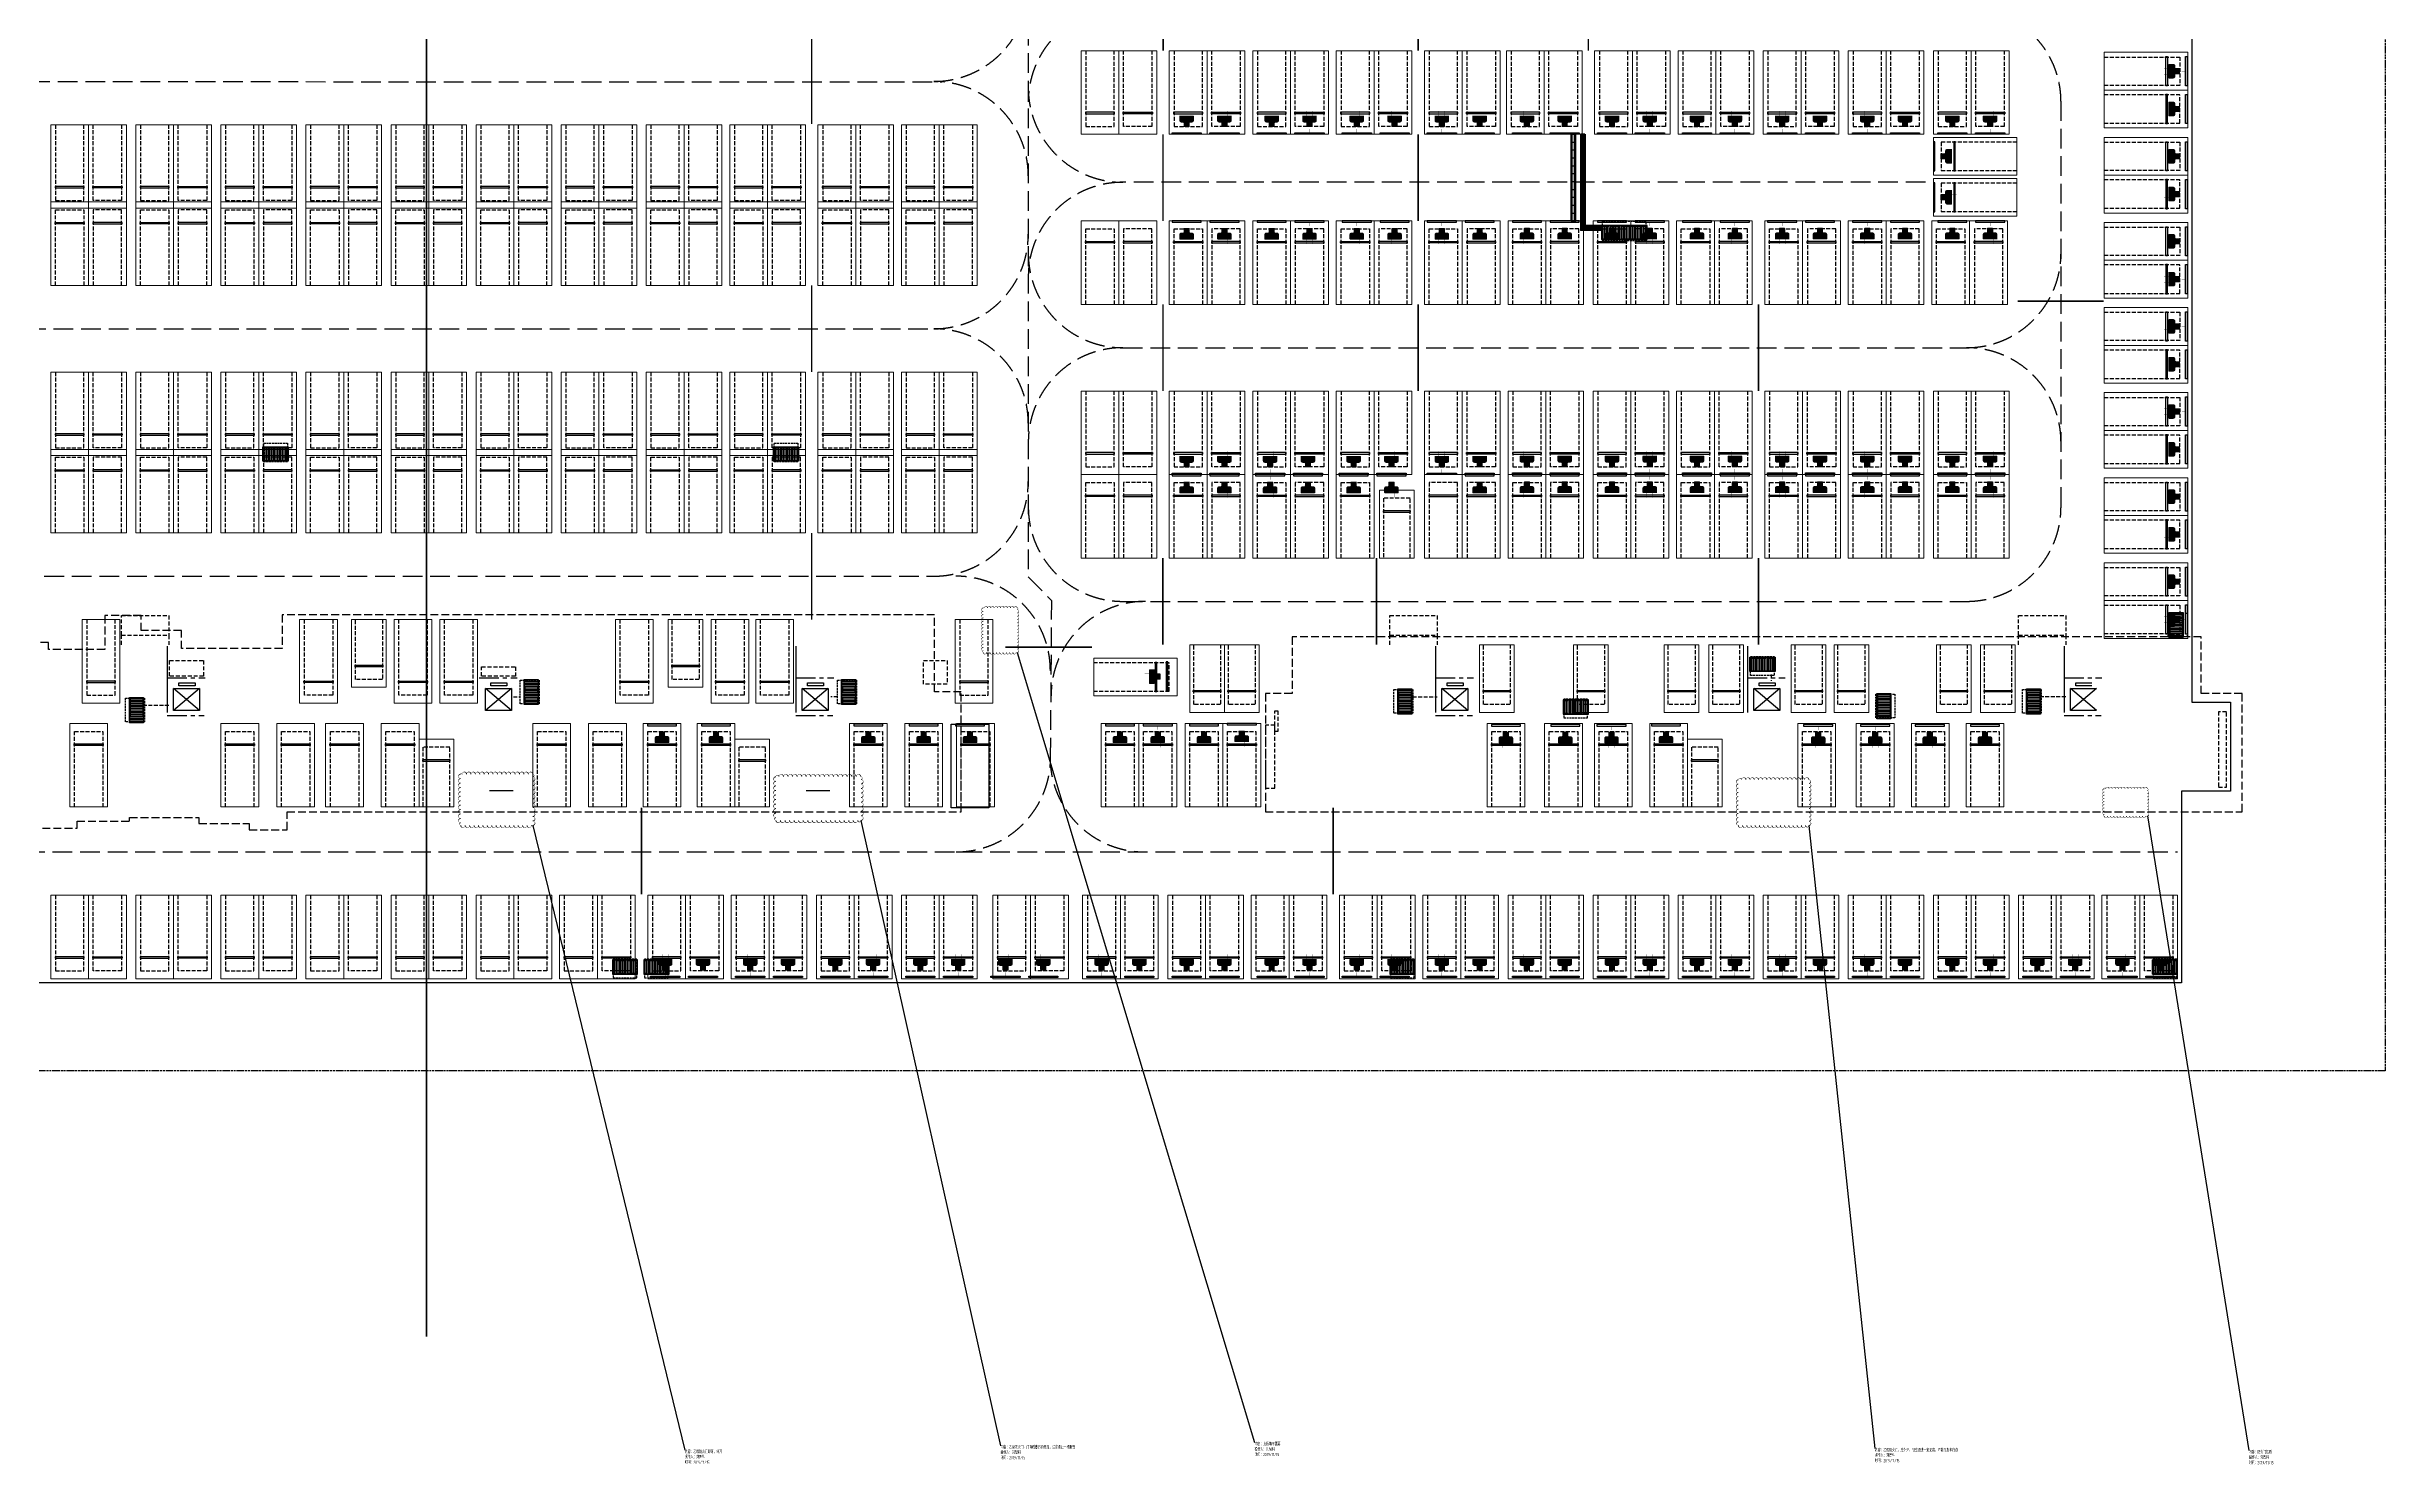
# Model space of a CAD drawing. Extents: x -675211 to 2300048, y 84675 to 2241458.
# Drawn here: x 1065574 to 1214004, y 1022913 to 1112877 of the extents above; entities that cross this region are included whole.
import ezdxf

# ---------------------------------------------------------------- set-up
doc = ezdxf.new("R2010")
doc.units = 0
doc.header["$LTSCALE"] = 1000
doc.header["$MEASUREMENT"] = 0
for name, pattern in [('__DASH', [0.35, 0.25, -0.1]), ('ACAD_ISO09W100', [45, 24, -3, 6, -3, 6, -3]), ('CENTER', [2, 1.25, -0.25, 0.25, -0.25]), ('DASH', [0.35, 0.25, -0.1]), ('HIDDEN', [0.375, 0.25, -0.125])]:
    doc.linetypes.add(name, pattern=pattern)
doc.layers.get('0').update_dxf_attribs({"linetype": 'CONTINUOUS'})
for name, color, linetype in [('AD-AXIS-AXIS', 1, 'CENTER'), ('AD-INDX', 43, 'CONTINUOUS'), ('AD-SIGN', 195, 'CONTINUOUS'), ('AE-ABOV', 154, 'HIDDEN'), ('AE-DICH-ARCH', 84, 'CONTINUOUS'), ('AE-DOOR-INSD', 61, 'CONTINUOUS'), ('AE-ELEV-4', 251, 'CONTINUOUS'), ('AE-EQPM', 70, 'CONTINUOUS'), ('AE-EQPM-CARS', 66, 'CONTINUOUS'), ('AE-FLOR', 151, 'CONTINUOUS'), ('AE-HDWR', 8, 'CONTINUOUS'), ('AE-STRU', 150, 'CONTINUOUS'), ('AE-WALL-HACH', 15, 'CONTINUOUS'), ('AX-DXS-P01$0$充电桩车位', 132, 'CONTINUOUS'), ('C-XREF-EXT', 7, 'CONTINUOUS'), ('P-LIMT', 5, 'ACAD_ISO09W100'), ('verify', 50, 'CONTINUOUS')]:
    doc.layers.add(name, color=color, linetype=linetype)
doc.styles.add('TH-STYLE3', font='tssdeng.shx', dxfattribs={"width": 0.7, "bigfont": 'tssdchn.shx'})

# ---------------------------------------------------------------- blocks, each defined once
blk = doc.blocks.new('A$C4F090147')
at = {"layer": 'P-LIMT', "ltscale": 0.02}
blk.add_lwpolyline([(0, 141544), (9637, 141544), (156984, 141543), (321695, 141543), (321694, 0), (156984, 1), (53028, 1), (48710, 473), (47897, 749), (44597, 1865), (40880, 4113), (37737, 7111), (35315, 10715), (33727, 14757), (699, 136300), (175, 138899)], close=True, dxfattribs=at)
blk = doc.blocks.new('A$C2BF900E7')
at = {"layer": 'AE-WALL-HACH', "extrusion": (6.68302e-07, 9.87403e-17, 1)}
h = blk.add_hatch(color=256, dxfattribs=at)
edge = h.paths.add_edge_path()
edge.add_ellipse((593, 595), major_axis=(0, 128), ratio=1, start_angle=0, end_angle=90, ccw=False)
edge.add_line((593, 723), (693, 723))
edge.add_ellipse((693, 763), major_axis=(0, 40), ratio=1, start_angle=180, end_angle=270)
edge.add_line((733, 763), (733, 977))
edge.add_ellipse((773, 977), major_axis=(0, 40), ratio=1, start_angle=0, end_angle=90, ccw=False)
edge.add_line((773, 1017), (1077, 1017))
edge.add_ellipse((1077, 977), major_axis=(0, 40), ratio=1, start_angle=-90, end_angle=0, ccw=False)
edge.add_line((1117, 977), (1117, 763))
edge.add_ellipse((1157, 763), major_axis=(0, 40), ratio=1, start_angle=90, end_angle=180)
edge.add_line((1157, 723), (1257, 723))
edge.add_ellipse((1257, 595), major_axis=(0, 128), ratio=1, start_angle=-90, end_angle=0, ccw=False)
edge.add_line((1385, 595), (1385, 329))
edge.add_ellipse((1345, 329), major_axis=(0, 40), ratio=1, start_angle=180, end_angle=270, ccw=False)
edge.add_line((1345, 289), (505, 289))
edge.add_ellipse((505, 329), major_axis=(0, 40), ratio=1, start_angle=90, end_angle=180, ccw=False)
edge.add_line((465, 329), (465, 595))
at = {"color": 9, "linetype": 'ByBlock', "ltscale": 1200}
for p, q in [((1850, 1470), (0, 1470)), ((0, 1470), (0, 1378)), ((0, 1378), (1850, 1378)), ((1850, 1378), (1850, 1470))]:
    blk.add_line(p, q, dxfattribs=at)
at = {"layer": 'AX-DXS-P01$0$充电桩车位', "const_width": 8}
blk.add_lwpolyline([(465, 595, -0.4142136), (593, 723), (693, 723, 0.4142136), (733, 763), (733, 977, -0.4142136), (773, 1017), (1077, 1017, -0.4142136), (1117, 977), (1117, 763, 0.4142136), (1157, 723), (1257, 723, -0.4142136), (1385, 595), (1385, 329, -0.4142136), (1345, 289), (505, 289, -0.4142136), (465, 329)], format="xyb", close=True, dxfattribs=at)
for points in [[(733, 289), (733, 0)], [(925, 1378), (925, 1138)], [(1117, 289), (1117, 0)]]:
    blk.add_lwpolyline(points, dxfattribs=at)
blk = doc.blocks.new('充电桩')
at = {"xscale": -1}
for p, rotation in [((1199954, 1110402), 270), ((1136999, 1108797), 180), ((1139399, 1108797), 180), ((1142399, 1108797), 180), ((1144799, 1108797), 180), ((1147799, 1108797), 180), ((1150199, 1108797), 180), ((1153199, 1108797), 180), ((1155599, 1108797), 180), ((1158599, 1108797), 180), ((1160999, 1108797), 180), ((1163999, 1108797), 180), ((1166399, 1108797), 180), ((1169399, 1108797), 180), ((1171799, 1108797), 180), ((1174799, 1108797), 180), ((1177199, 1108797), 180), ((1180199, 1108797), 180), ((1182599, 1108797), 180), ((1185599, 1108797), 180), ((1187999, 1108797), 180), ((1199956, 1108002), 270), ((1199954, 1105002), 270), ((1199954, 1102602), 270), ((1199954, 1099602), 270), ((1199954, 1097202), 270), ((1199954, 1094202), 270), ((1199954, 1091802), 270), ((1199956, 1088802), 270), ((1199954, 1086402), 270), ((1136999, 1087197), 180), ((1139399, 1087197, 0), 180), ((1142299, 1087197, 0), 180), ((1144699, 1087197, 0), 180), ((1147599, 1087197, 0), 180), ((1149999, 1087197, 0), 180), ((1153199, 1087197, 0), 180), ((1155599, 1087197, 0), 180), ((1158599, 1087209), 180), ((1160999, 1087209), 180), ((1163999, 1087209), 180), ((1166399, 1087209), 180), ((1169399, 1087209), 180), ((1171799, 1087209), 180), ((1174799, 1087209), 180), ((1177199, 1087209), 180), ((1180199, 1087209), 180), ((1182599, 1087209), 180), ((1185599, 1087209), 180), ((1187999, 1087209), 180), ((1199956, 1083402), 270), ((1199956, 1081002), 270), ((1199956, 1078002), 270), ((1199954, 1075602), 270), ((1103899, 1055270), 180), ((1106299, 1055270), 180), ((1109299, 1055270), 180), ((1111699, 1055270), 180), ((1114699, 1055270), 180), ((1117099, 1055270), 180), ((1120099, 1055270), 180), ((1122499, 1055270), 180), ((1125499, 1055270), 180), ((1127899, 1055270), 180), ((1131599, 1055270), 180), ((1133999, 1055270), 180), ((1136999, 1055270), 180), ((1139399, 1055270), 180), ((1142399, 1055270), 180), ((1144799, 1055270), 180), ((1147799, 1055270), 180), ((1150199, 1055270), 180), ((1153199, 1055270), 180), ((1155599, 1055270), 180), ((1158599, 1055270), 180), ((1160999, 1055270), 180), ((1163999, 1055270), 180), ((1166399, 1055270), 180), ((1169399, 1055270), 180), ((1171799, 1055270), 180), ((1174799, 1055270), 180), ((1177199, 1055270), 180), ((1180199, 1055270), 180), ((1182599, 1055270), 180), ((1185599, 1055270), 180), ((1187999, 1055270), 180), ((1190999, 1055270), 180), ((1193399, 1055270), 180), ((1196399, 1055270), 180), ((1198799, 1055270), 180)]:
    blk.add_blockref('A$C2BF900E7', p, dxfattribs=dict(at, rotation=rotation))
for p, rotation in [((1186794, 1105002), 90), ((1186794, 1102402), 90), ((1135252, 1073830), 270)]:
    blk.add_blockref('A$C2BF900E7', p, dxfattribs=dict(rotation=rotation))
for p in [(1136999, 1100357), (1139399, 1100357), (1142399, 1100357), (1144799, 1100357), (1147799, 1100357), (1150199, 1100357), (1153199, 1100357), (1155599, 1100357), (1158599, 1100368), (1160999, 1100368), (1163999, 1100368), (1166399, 1100368), (1169399, 1100368), (1171799, 1100368), (1174799, 1100368), (1177199, 1100368), (1180199, 1100368), (1182599, 1100368), (1185599, 1100368), (1187999, 1100368), (1136999, 1084257), (1139399, 1084257, 0), (1142299, 1084257, 0), (1144699, 1084257, 0), (1147599, 1084257, 0), (1149999, 1084257, 0), (1155599, 1084257, 0), (1158599, 1084268), (1160999, 1084268), (1163999, 1084268), (1166399, 1084268), (1169399, 1084268), (1171799, 1084268), (1174799, 1084268), (1177199, 1084268), (1180199, 1084268), (1182599, 1084268), (1185599, 1084268), (1187999, 1084268), (1103699, 1068407), (1107124, 1068407), (1116794, 1068407), (1120311, 1068407), (1123249, 1068407), (1132769, 1068407), (1135169, 1068407), (1138099, 1068407), (1140499, 1068457), (1157266, 1068385), (1161039, 1068385), (1163969, 1068385), (1167425, 1068407), (1177088, 1068385), (1180705, 1068385), (1184169, 1068385), (1187674, 1068385)]:
    blk.add_blockref('A$C2BF900E7', p)
blk = doc.blocks.new('普通车位')
at = {"color": 9, "linetype": 'DASH'}
for p, q in [((-800, 5100), (-800, 300)), ((1000, 300), (1000, 5100)), ((-800, 300), (1000, 300))]:
    blk.add_line(p, q, dxfattribs=at)
at = {"color": 9}
for p, q in [((1025, 1192), (-825, 1192)), ((-825, 1192), (-825, 1100)), ((-825, 1100), (1025, 1100)), ((1025, 1100), (1025, 1192))]:
    blk.add_line(p, q, dxfattribs=at)
at = {"layer": 'AE-EQPM-CARS', "linetype": 'Continuous', "lineweight": 15}
for p, q in [((-1100, -200), (-1100, 5100)), ((-1100, 5100), (1300, 5100)), ((1300, 5100), (1300, -200)), ((1300, -200), (-1100, -200))]:
    blk.add_line(p, q, dxfattribs=at)
blk = doc.blocks.new('A$C23DC1FE4')
at = {"color": 9, "linetype": 'DASH'}
for p, q in [((250, 500), (250, 4300)), ((1950, 4300), (1950, 500)), ((1950, 500), (250, 500))]:
    blk.add_line(p, q, dxfattribs=at)
at = {"color": 9, "linetype": 'ByBlock', "ltscale": 1200}
for p, q in [((225, 1300), (225, 1392)), ((225, 1392), (1975, 1392)), ((1975, 1300), (225, 1300)), ((1975, 1392), (1975, 1300))]:
    blk.add_line(p, q, dxfattribs=at)
at = {"layer": 'AE-EQPM-CARS', "linetype": 'Continuous', "lineweight": 15}
for p, q in [((2200, 4300), (0, 4300)), ((0, 4300), (0, 0)), ((2200, 0), (2200, 4300)), ((0, 0), (2200, 0))]:
    blk.add_line(p, q, dxfattribs=at)
blk = doc.blocks.new('车位')
at = {"layer": 'AE-ABOV'}
for points in [[(1073304, 1074127), (1075454, 1074127), (1075454, 1073127), (1073304, 1073127)], [(1093104, 1073728), (1095254, 1073728), (1095254, 1073128), (1093104, 1073128)], [(1121154, 1074127), (1122654, 1074127), (1122654, 1072627), (1121154, 1072627)], [(1143454, 1070927), (1143654, 1070927), (1143654, 1069627), (1143454, 1069627)], [(1203854, 1070877), (1203354, 1070877), (1203354, 1066077), (1203854, 1066077)], [(1143454, 1070028), (1142854, 1070028), (1142854, 1066028), (1143454, 1066028)]]:
    blk.add_lwpolyline(points, close=True, dxfattribs=at)
at = {"layer": 'AE-DOOR-INSD', "linetype": 'DASH', "const_width": 100}
for points in [[(1136358, 1118327), (1136358, 1112827)], [(1152554, 1118327), (1152554, 1112827)], [(1163354, 1118327), (1163354, 1112827)], [(1114054, 1113677), (1114054, 1108177)], [(1136356, 1107527), (1136356, 1102027)], [(1152554, 1107527), (1152554, 1102027)], [(1114054, 1097927), (1114054, 1092427)], [(1190604, 1096927), (1196056, 1096927)], [(1136356, 1096727), (1136356, 1091227)], [(1152554, 1096727), (1152554, 1091227)], [(1174154, 1096727), (1174154, 1091227)], [(1114054, 1082227), (1114054, 1076727)], [(1136350, 1080627), (1136348, 1075127)], [(1149904, 1080627), (1149904, 1075127)], [(1174154, 1080627), (1174154, 1075127)], [(1126354, 1074977), (1131854, 1074977)], [(1103254, 1064777), (1103254, 1059277)], [(1147154, 1064777), (1147154, 1059277)]]:
    blk.add_lwpolyline(points, dxfattribs=at)
at = {"layer": 'C-XREF-EXT'}
blk.add_line((1163154, 1107327), (1163154, 1102227), dxfattribs=at)
at = {"xscale": -1, "rotation": 180}
for p in [(1150094, 1084927, 0), (1089131, 1069127), (1109179, 1069127), (1169648, 1069127)]:
    blk.add_blockref('A$C23DC1FE4', p, dxfattribs=at)
for p in [(1084855, 1072427), (1104954, 1072427), (1138054, 1070827), (1140254, 1070827), (1156445, 1070827), (1162419, 1070827), (1168174, 1070827), (1171004, 1070827), (1176235, 1070827), (1178949, 1070827), (1185454, 1070827), (1188252, 1070827)]:
    blk.add_blockref('A$C23DC1FE4', p)
at = {"layer": 'AE-EQPM-CARS', "linetype": 'Continuous', "lineweight": 15, "extrusion": (3.34151e-07, -2.5814e-20, -1), "xscale": -1, "zscale": -1}
for p in [(-1132254, 1107727), (-1137854, 1107727), (-1143154, 1107727), (-1148454, 1107727), (-1154054, 1107727), (-1159254, 1107727), (-1164854, 1107727), (-1170154, 1107727), (-1175554, 1107727), (-1180954, 1107727), (-1186354, 1107727), (-1066854, 1103027), (-1072254, 1103027), (-1077654, 1103027), (-1083054, 1103027), (-1088454, 1103027), (-1093854, 1103027), (-1099254, 1103027), (-1104654, 1103027), (-1109954, 1103027), (-1115554, 1103027), (-1120854, 1103027), (-1066854, 1087327), (-1072254, 1087327), (-1077654, 1087327), (-1083054, 1087327), (-1088454, 1087327), (-1093854, 1087327), (-1099254, 1087327), (-1104654, 1087327), (-1109954, 1087327), (-1115554, 1087327), (-1120854, 1087327), (-1132254, 1086127), (-1137854, 1086127), (-1143154, 1086127), (-1148454, 1086127), (-1154054, 1086127), (-1159354, 1086127), (-1164754, 1086127), (-1170054, 1086127), (-1175654, 1086127), (-1180954, 1086127), (-1186354, 1086127), (-1068847, 1071627), (-1124254, 1071627), (-1066854, 1054127), (-1072254, 1054127), (-1077654, 1054127), (-1083054, 1054127), (-1088454, 1054127), (-1093854, 1054127), (-1099154, 1054127), (-1104754, 1054127), (-1110054, 1054127), (-1115454, 1054127), (-1120854, 1054127), (-1126654, 1054127), (-1132354, 1054127), (-1137754, 1054127), (-1143054, 1054127), (-1148654, 1054127), (-1153954, 1054127), (-1159354, 1054127), (-1164754, 1054127), (-1170154, 1054127), (-1175554, 1054127), (-1180954, 1054127), (-1186354, 1054127), (-1191754, 1054127), (-1197054, 1054127)]:
    blk.add_blockref('普通车位', p, dxfattribs=at)
at = {"layer": 'AE-EQPM-CARS', "linetype": 'Continuous', "lineweight": 15, "extrusion": (-3.34151e-07, -2.5814e-20, -1)}
for p, zscale in [((-1134854, 1107727), -1), ((-1140454, 1107727), -1), ((-1145754, 1107727), -1), ((-1151054, 1107727), -1), ((-1156654, 1107727), -1), ((-1161854, 1107727), -1), ((-1167454, 1107727), -1), ((-1172754, 1107727), -1), ((-1178154, 1107727), -1), ((-1183554, 1107727), -1), ((-1188954, 1107727), -1), ((-1069454, 1103027), -1), ((-1074854, 1103027), -1), ((-1080254, 1103027), -1), ((-1085654, 1103027), -1), ((-1091054, 1103027), -1), ((-1096454, 1103027), -1), ((-1101854, 1103027), -1), ((-1107254, 1103027), -1), ((-1112554, 1103027), -1), ((-1118154, 1103027), -1), ((-1123454, 1103027), -1), ((-1069454, 1087327), -1), ((-1074854, 1087327), -1), ((-1080254, 1087327), -1), ((-1085654, 1087327), -1), ((-1091054, 1087327), -1), ((-1096454, 1087327), -1), ((-1101854, 1087327), -1), ((-1107254, 1087327), -1), ((-1112554, 1087327), -1), ((-1118154, 1087327), -1), ((-1123454, 1087327), -1), ((-1134854, 1086127), -1), ((-1140454, 1086127), -1), ((-1145754, 1086127), -1), ((-1151054, 1086127), -1), ((-1156654, 1086127), -1), ((-1161954, 1086127), -1), ((-1167354, 1086127), -1), ((-1172654, 1086127), -1), ((-1178254, 1086127), -1), ((-1183554, 1086127), -1), ((-1188954, 1086127), -1), ((-1082854, 1071627), -1.000000000000018), ((-1088848, 1071627), -1.000000000000018), ((-1091754, 1071627), -1.000000000000018), ((-1102893, 1071627), -1.000000000000018), ((-1108966, 1071627), -1.000000000000018), ((-1111804, 1071627), -1.000000000000018), ((-1069454, 1054127), -1), ((-1074854, 1054127), -1), ((-1080254, 1054127), -1), ((-1085654, 1054127), -1), ((-1091054, 1054127), -1), ((-1096454, 1054127), -1), ((-1101754, 1054127), -1), ((-1107354, 1054127), -1), ((-1112654, 1054127), -1), ((-1118054, 1054127), -1), ((-1123454, 1054127), -1), ((-1129254, 1054127), -1), ((-1134954, 1054127), -1), ((-1140354, 1054127), -1), ((-1145654, 1054127), -1), ((-1151254, 1054127), -1), ((-1156554, 1054127), -1), ((-1161954, 1054127), -1), ((-1167354, 1054127), -1), ((-1172754, 1054127), -1), ((-1178154, 1054127), -1), ((-1183554, 1054127), -1), ((-1188954, 1054127), -1), ((-1194354, 1054127), -1), ((-1199654, 1054127), -1)]:
    blk.add_blockref('普通车位', p, dxfattribs=dict(at, zscale=zscale))
at = {"layer": 'AE-EQPM-CARS', "linetype": 'Continuous', "lineweight": 15, "extrusion": (2.57286e-20, -3.34151e-07, -1), "zscale": -1, "rotation": 270}
for p in [(-1201204, 1111627), (-1201204, 1106227), (-1201204, 1100827), (-1201204, 1095427), (-1201204, 1090027), (-1201204, 1084627), (-1201204, 1079227), (-1201204, 1076827)]:
    blk.add_blockref('普通车位', p, dxfattribs=at)
at = {"layer": 'AE-EQPM-CARS', "linetype": 'Continuous', "lineweight": 15, "extrusion": (2.58874e-20, 3.34151e-07, -1), "xscale": -1, "zscale": -1, "rotation": 270}
for p in [(-1201204, 1109027), (-1201204, 1103627), (-1201204, 1098227), (-1201204, 1092827), (-1201204, 1087427), (-1201204, 1082027)]:
    blk.add_blockref('普通车位', p, dxfattribs=at)
at = {"layer": 'AE-EQPM-CARS', "linetype": 'Continuous', "lineweight": 15, "extrusion": (-2.57286e-20, -3.34151e-07, -1), "xscale": -1, "zscale": -1, "rotation": 90}
for p in [(-1185454, 1106227), (-1185454, 1103627)]:
    blk.add_blockref('普通车位', p, dxfattribs=at)
at = {"layer": 'AE-EQPM-CARS', "linetype": 'Continuous', "lineweight": 15, "extrusion": (3.34151e-07, 2.5814e-20, -1), "zscale": -1, "rotation": 180}
for p in [(-1066854, 1103027), (-1072254, 1103027), (-1077654, 1103027), (-1083054, 1103027), (-1088454, 1103027), (-1093854, 1103027), (-1099254, 1103027), (-1104654, 1103027), (-1109954, 1103027), (-1115554, 1103027), (-1120854, 1103027), (-1132254, 1101827), (-1137854, 1101827), (-1143154, 1101827), (-1148454, 1101827), (-1154054, 1101827), (-1159354, 1101827), (-1164754, 1101827), (-1170054, 1101827), (-1175654, 1101827), (-1180954, 1101827), (-1186254, 1101827), (-1066854, 1087327), (-1072254, 1087327), (-1077654, 1087327), (-1083054, 1087327), (-1088454, 1087327), (-1093854, 1087327), (-1099254, 1087327), (-1104654, 1087327), (-1109954, 1087327), (-1115554, 1087327), (-1120854, 1087327), (-1132254, 1085727), (-1137854, 1085727), (-1143154, 1085727), (-1148454, 1085727), (-1159354, 1085727), (-1164754, 1085727), (-1170054, 1085727), (-1175654, 1085727), (-1180954, 1085727), (-1186354, 1085727), (-1068069, 1069927), (-1077654, 1069927), (-1081204, 1069927), (-1084304, 1069927), (-1087831, 1069927), (-1097448, 1069927), (-1100991, 1069927), (-1104454, 1069927), (-1107879, 1069927), (-1117549, 1069927), (-1121067, 1069927), (-1124354, 1069927), (-1133524, 1069927), (-1135924, 1069927), (-1138854, 1069927), (-1141254, 1069927), (-1158021, 1069927), (-1161676, 1069927), (-1164833, 1069927), (-1168348, 1069927), (-1177746, 1069927), (-1181460, 1069927), (-1184954, 1069927), (-1188429, 1069927)]:
    blk.add_blockref('普通车位', p, dxfattribs=at)
at = {"layer": 'AE-EQPM-CARS', "linetype": 'Continuous', "lineweight": 15, "extrusion": (-3.34151e-07, 2.5814e-20, -1), "rotation": 180}
for p, xscale, zscale in [((-1069454, 1103027), -1.000000000000356, -1.000000000000356), ((-1074854, 1103027), -1.000000000000356, -1.000000000000356), ((-1080254, 1103027), -1.000000000000356, -1.000000000000356), ((-1085654, 1103027), -1.000000000000356, -1.000000000000356), ((-1091054, 1103027), -1.000000000000356, -1.000000000000356), ((-1096454, 1103027), -1.000000000000356, -1.000000000000356), ((-1101854, 1103027), -1.000000000000356, -1.000000000000356), ((-1107254, 1103027), -1.000000000000356, -1.000000000000356), ((-1112554, 1103027), -1.000000000000142, -1.000000000000142), ((-1118154, 1103027), -1.000000000000142, -1.000000000000142), ((-1123454, 1103027), -1.000000000000356, -1.000000000000356), ((-1134854, 1101827), -1.000000000000141, -1.000000000000141), ((-1140454, 1101827), -1.000000000000141, -1.000000000000141), ((-1145754, 1101827), -1.000000000000356, -1.000000000000356), ((-1151054, 1101827), -1.000000000000141, -1.000000000000141), ((-1156654, 1101827), -1.000000000000141, -1.000000000000141), ((-1161954, 1101827), -1.000000000000356, -1.000000000000356), ((-1167354, 1101827), -1.000000000000356, -1.000000000000356), ((-1172654, 1101827), -1.000000000000141, -1.000000000000141), ((-1178254, 1101827), -1.000000000000141, -1.000000000000141), ((-1183554, 1101827), -1.000000000000356, -1.000000000000356), ((-1188854, 1101827), -1.000000000000141, -1.000000000000141), ((-1069454, 1087327), -1.000000000000356, -1.000000000000356), ((-1074854, 1087327), -1.000000000000356, -1.000000000000356), ((-1080254, 1087327), -1.000000000000356, -1.000000000000356), ((-1085654, 1087327), -1.000000000000356, -1.000000000000356), ((-1091054, 1087327), -1.000000000000356, -1.000000000000356), ((-1096454, 1087327), -1.000000000000356, -1.000000000000356), ((-1101854, 1087327), -1.000000000000356, -1.000000000000356), ((-1107254, 1087327), -1.000000000000356, -1.000000000000356), ((-1112554, 1087327), -1.000000000000142, -1.000000000000142), ((-1118154, 1087327), -1.000000000000142, -1.000000000000142), ((-1123454, 1087327), -1.000000000000356, -1.000000000000356), ((-1134854, 1085727), -1.000000000000141, -1.000000000000141), ((-1140454, 1085727), -1.000000000000141, -1.000000000000141), ((-1145754, 1085727), -1.000000000000356, -1.000000000000356), ((-1154254, 1085727), -1.00000000000001, -1.00000000000001), ((-1156654, 1085727), -1.000000000000015, -1.000000000000015), ((-1161954, 1085727), -1.000000000000356, -1.000000000000356), ((-1167354, 1085727), -1.000000000000356, -1.000000000000356), ((-1172654, 1085727), -1.000000000000141, -1.000000000000141), ((-1178254, 1085727), -1.000000000000141, -1.000000000000141), ((-1183554, 1085727), -1.000000000000356, -1.000000000000356), ((-1188954, 1085727), -1.000000000000356, -1.000000000000356)]:
    blk.add_blockref('普通车位', p, dxfattribs=dict(at, xscale=xscale, zscale=zscale))
at = {"layer": 'AE-EQPM-CARS', "linetype": 'Continuous', "lineweight": 15, "extrusion": (2.57286e-20, 3.34151e-07, -1), "xscale": -1, "zscale": -1, "rotation": 270}
blk.add_blockref('普通车位', (-1137054, 1072977), dxfattribs=at)
blk = doc.blocks.new('555')
at = {"layer": 'AE-ELEV-4'}
for p, q in [((1162574, 1156077), (1162574, 1161577)), ((1162574, 1161577), (1162874, 1161577)), ((1162574, 1161077), (1162874, 1161077)), ((1162649, 1156077), (1162649, 1161577)), ((1162799, 1156077), (1162799, 1161577)), ((1162874, 1156077), (1162874, 1161577)), ((1162574, 1160577), (1162874, 1160577)), ((1162574, 1160077), (1162874, 1160077)), ((1162574, 1159577), (1162874, 1159577)), ((1162574, 1159077), (1162874, 1159077)), ((1162574, 1158577), (1162874, 1158577)), ((1162574, 1158077), (1162874, 1158077)), ((1162574, 1157577), (1162874, 1157577)), ((1162574, 1157077), (1162874, 1157077)), ((1162574, 1156577), (1162874, 1156577)), ((1162574, 1156077), (1162874, 1156077))]:
    blk.add_line(p, q, dxfattribs=at)
for centre in [(1162609, 1161477), (1162609, 1161177), (1162609, 1160977), (1162838, 1161477), (1162838, 1161177), (1162838, 1160977), (1162609, 1160677), (1162609, 1160477), (1162609, 1160177), (1162609, 1159977), (1162609, 1159677), (1162609, 1159477), (1162838, 1160677), (1162838, 1160477), (1162838, 1160177), (1162838, 1159977), (1162838, 1159677), (1162838, 1159477), (1162609, 1159177), (1162609, 1158977), (1162609, 1158677), (1162609, 1158477), (1162609, 1158177), (1162609, 1157977), (1162838, 1159177), (1162838, 1158977), (1162838, 1158677), (1162838, 1158477), (1162838, 1158177), (1162838, 1157977), (1162609, 1157677), (1162609, 1157477), (1162609, 1157177), (1162609, 1156977), (1162609, 1156677), (1162609, 1156477), (1162838, 1157677), (1162838, 1157477), (1162838, 1157177), (1162838, 1156977), (1162838, 1156677), (1162838, 1156477), (1162609, 1156177), (1162838, 1156177)]:
    blk.add_circle(centre, 10, dxfattribs=at)
blk = doc.blocks.new('集水坑02')
at = {"layer": 'AE-HDWR'}
h = blk.add_hatch(dxfattribs=at)
h.set_pattern_fill('饰面砖', color=256, scale=50, angle=90)
h.set_pattern_definition([(180, (2074339.65, -28905.17), (2e-14, -100), [])])
h.paths.add_polyline_path([(949414, 1194411), (949414, 1196011), (950314, 1196011), (950314, 1194411)])
at = {"layer": 'AE-FLOR', "linetype": '__DASH', "ltscale": 0.5}
for p, q in [((949464, 1195961), (949464, 1194461)), ((950264, 1195961), (950264, 1194461))]:
    blk.add_line(p, q, dxfattribs=at)
blk.add_lwpolyline([(950364, 1194461), (949164, 1194461), (949164, 1195961), (950364, 1195961)], close=True, dxfattribs=at)
at = {"layer": 'AE-FLOR'}
for points in [[(949414, 1194411), (949414, 1196011), (950314, 1196011), (950314, 1194411)], [(949434, 1194431), (949434, 1195991), (950294, 1195991), (950294, 1194431)]]:
    blk.add_lwpolyline(points, close=True, dxfattribs=at)
blk = doc.blocks.new('地库集水井151212')
at = {"layer": 'AE-HDWR'}
h = blk.add_hatch(dxfattribs=at)
h.set_pattern_fill('饰面砖', color=256, scale=50, angle=-90)
h.set_pattern_definition([(9e-15, (229281.88, 2262261.46), (-2e-14, 100), [])])
h.paths.add_polyline_path([(993024, 1207338), (993024, 1205738), (992124, 1205738), (992124, 1207338)])
at = {"layer": 'AE-FLOR', "linetype": '__DASH', "ltscale": 0.5}
for p, q in [((992174, 1207288), (992174, 1205788)), ((992974, 1207288), (992974, 1205788))]:
    blk.add_line(p, q, dxfattribs=at)
at = {"layer": 'AE-FLOR', "linetype": '__DASH'}
blk.add_line((993024, 1207288), (993024, 1205788), dxfattribs=at)
at = {"layer": 'AE-FLOR', "linetype": '__DASH', "ltscale": 0.5}
blk.add_lwpolyline([(992074, 1207288), (993274, 1207288), (993274, 1205788), (992074, 1205788)], close=True, dxfattribs=at)
at = {"layer": 'AE-FLOR', "ltscale": 0.5}
for points in [[(993024, 1207338), (993024, 1205738), (992124, 1205738), (992124, 1207338)], [(993004, 1207318), (993004, 1205758), (992144, 1205758), (992144, 1207318)]]:
    blk.add_lwpolyline(points, close=True, dxfattribs=at)
blk = doc.blocks.new('坡道集水坑')
at = {"layer": 'AE-HDWR'}
h = blk.add_hatch(dxfattribs=at)
h.set_pattern_fill('饰面砖', color=256, scale=50, angle=-180)
h.set_pattern_definition([(270, (1944947.67, 2033535.59), (100, 6e-15), [])])
h.paths.add_polyline_path([(987799, 1011179), (984899, 1011179), (984899, 1012079), (987799, 1012079)])
at = {"layer": 'AE-FLOR', "linetype": '__DASH', "ltscale": 0.5}
for p, q in [((984949, 1012029), (987749, 1012029)), ((984949, 1011229), (987749, 1011229))]:
    blk.add_line(p, q, dxfattribs=at)
at = {"layer": 'AE-FLOR'}
for points in [[(987799, 1011179), (984899, 1011179), (984899, 1012079), (987799, 1012079)], [(987774, 1011204), (984924, 1011204), (984924, 1012054), (987774, 1012054)]]:
    blk.add_lwpolyline(points, close=True, dxfattribs=at)
at = {"layer": 'AE-FLOR', "linetype": '__DASH', "ltscale": 0.5}
blk.add_lwpolyline([(984949, 1010929), (984949, 1012129), (987749, 1012129), (987749, 1010929)], close=True, dxfattribs=at)

msp = doc.modelspace()

# ---------------------------------------------------------------- hatches: boundary and pattern name
at = {"layer": 'AE-HDWR'}
h = msp.add_hatch(dxfattribs=at)
h.set_pattern_fill('LINE', color=256, scale=500)
h.set_pattern_definition([(0, (207350, 49048.45), (0, 62.5), [])])
h.paths.add_polyline_path([(1163199, 1101502), (1162949, 1101502), (1162949, 1107327), (1163199, 1107327)])
h = msp.add_hatch(dxfattribs=at)
h.set_pattern_fill('LINE', color=256, scale=500, angle=90)
h.set_pattern_definition([(90, (207350, 49048.45), (-62.5, 4e-15), [])])
h.paths.add_polyline_path([(1164299, 1101502), (1162949, 1101502), (1162949, 1101252), (1164299, 1101252)])

# ---------------------------------------------------------------- linework, layer by layer
msp.add_lwpolyline([(1201724, 1119026), (1201724, 1071277), (1204174, 1071276), (1204174, 1065626), (1201074, 1065626), (1201074, 1053477), (988824, 1053477)])
at = {"elevation": 0}
msp.add_lwpolyline([(1122974, 1069877), (1125374, 1069877), (1125374, 1064577), (1122974, 1064577)], close=True, dxfattribs=at)
at = {"layer": 'AD-AXIS-AXIS'}
for p, q in [((1073224, 1074827, 0), (1073224, 1070627, 0)), ((1113124, 1074827, 0), (1113124, 1070627, 0)), ((1153724, 1074827), (1153724, 1070627)), ((1173524, 1074827), (1173524, 1070627)), ((1193624, 1074827), (1193624, 1070627)), ((1073224, 1073927, 0), (1073224, 1070427, 0)), ((1113124, 1073927, 0), (1113124, 1070427, 0)), ((1153724, 1073927), (1153724, 1070427)), ((1173524, 1073927), (1173524, 1070427)), ((1193624, 1073927), (1193624, 1070427)), ((1073224, 1072827, 0), (1075624, 1072827, 0)), ((1073224, 1072827, 0), (1075624, 1072827, 0)), ((1093024, 1072827, 0), (1095424, 1072827, 0)), ((1093024, 1072827, 0), (1095424, 1072827, 0)), ((1113124, 1072827, 0), (1115524, 1072827, 0)), ((1113124, 1072827, 0), (1115524, 1072827, 0)), ((1153724, 1072827), (1156124, 1072827)), ((1153724, 1072827), (1156124, 1072827)), ((1173524, 1072827), (1175924, 1072827)), ((1173524, 1072827), (1175924, 1072827)), ((1193624, 1072827), (1196024, 1072827)), ((1193624, 1072827), (1196024, 1072827)), ((1073224, 1070427, 0), (1075574, 1070427, 0)), ((1113124, 1070427, 0), (1115474, 1070427, 0)), ((1153724, 1070427), (1156074, 1070427)), ((1193624, 1070427), (1195974, 1070427))]:
    msp.add_line(p, q, dxfattribs=at)
at = {"layer": 'AD-INDX', "linetype": 'DASH', "ltscale": 10, "const_width": 100}
msp.add_lwpolyline([(1089669, 1196856), (1089669, 1031019)], dxfattribs=at)
at = {"layer": 'AD-SIGN', "linetype": 'DASH', "ltscale": 5}
for p, q in [((1127874, 1157963), (1127874, 1079238)), ((1008524, 1110677), (1122397, 1110655)), ((1193424, 1083677), (1193424, 1109377)), ((1184824, 1104277), (1133874, 1104277)), ((1008257, 1094983), (1122090, 1094977)), ((1133874, 1093777), (1187424, 1093777)), ((1053168, 1079277), (1121873, 1079277)), ((1127874, 1079238, 0), (1129365, 1077715, 0)), ((1129289, 1067777), (1129365, 1077715, 0)), ((1133874, 1077677), (1187424, 1077677)), ((997695, 1061777), (1200824, 1061777))]:
    msp.add_line(p, q, dxfattribs=at)
for centre, start, end in [((1121874, 1116677), 270, 0), ((1133874, 1109377), 90, 180), ((1187424, 1109377), 0, 90), ((1121874, 1104677), 0, 90), ((1133874, 1110277), 180, 270), ((1133874, 1098277), 90, 180), ((1121873, 1100978), 270, 0), ((1133874, 1099777), 180, 270), ((1187424, 1099777), 270, 0), ((1121873, 1088978), 0, 90), ((1133874, 1087777), 90, 180), ((1187424, 1087777), 0, 90), ((1121873, 1085277), 270, 0), ((1133874, 1083677), 180, 270), ((1187424, 1083677), 270, 0), ((1123274, 1073277, 0), 0, 90), ((1135323, 1071677, 0), 90, 180), ((1123289, 1067777), 270, 0), ((1135260, 1067777), 180, 270)]:
    msp.add_arc(centre, 6000, start, end, dxfattribs=at)
at = {"layer": 'AE-ABOV'}
for points in [[(1070324, 1075537), (1070324, 1076777), (1073324, 1076777), (1073324, 1075537)], [(1150824, 1075537), (1150824, 1076777), (1153824, 1076777), (1153824, 1075537)], [(1190724, 1075537), (1190724, 1076777), (1193724, 1076777), (1193724, 1075537)], [(1070324, 1074927), (1070324, 1075537), (1073324, 1075537), (1073324, 1074927)], [(1150824, 1074927), (1150824, 1075537), (1153824, 1075537), (1153824, 1074927)], [(1190724, 1074927), (1190724, 1075537), (1193724, 1075537), (1193724, 1074927)]]:
    msp.add_lwpolyline(points, dxfattribs=at)
at = {"layer": 'AE-DICH-ARCH', "linetype": 'DASH'}
for p, q in [((1073324, 1071077), (1071774, 1071077)), ((1115774, 1071628), (1115333, 1071628)), ((1152274, 1071626), (1153824, 1071626)), ((1193724, 1071626), (1192174, 1071626))]:
    msp.add_line(p, q, dxfattribs=at)
at = {"layer": 'AE-DICH-ARCH', "linetype": 'DASH', "flags": 128}
for points in [[(1175023, 1073036), (1175023, 1072631)], [(1095191, 1071627), (1095624, 1071628)]]:
    msp.add_lwpolyline(points, dxfattribs=at)
at = {"layer": 'AE-DOOR-INSD'}
for p, q in [((1093674, 1065670), (1095174, 1065670)), ((1113774, 1065670), (1115274, 1065670))]:
    msp.add_line(p, q, dxfattribs=at)
at = {"layer": 'AE-EQPM'}
for p, q in [((1073624, 1070752), (1073624, 1072152)), ((1073624, 1072152), (1075274, 1072152)), ((1075274, 1072152), (1073624, 1070752)), ((1075274, 1070752), (1073624, 1072152)), ((1073964, 1072327), (1073964, 1072502)), ((1073964, 1072502), (1074984, 1072502)), ((1074984, 1072327), (1073964, 1072327)), ((1074984, 1072502), (1074984, 1072327)), ((1075274, 1072152), (1075274, 1070752)), ((1093424, 1070752), (1093424, 1072152)), ((1093424, 1072152), (1095074, 1072152)), ((1095074, 1072152), (1093424, 1070752)), ((1095074, 1070752), (1093424, 1072152)), ((1093764, 1072327), (1093764, 1072502)), ((1093764, 1072502), (1094784, 1072502)), ((1094784, 1072327), (1093764, 1072327)), ((1094784, 1072502), (1094784, 1072327)), ((1095074, 1072152), (1095074, 1070752)), ((1113524, 1070752), (1113524, 1072152)), ((1113524, 1072152), (1115174, 1072152)), ((1115174, 1072152), (1113524, 1070752)), ((1115174, 1070752), (1113524, 1072152)), ((1113864, 1072327), (1113864, 1072502)), ((1113864, 1072502), (1114884, 1072502)), ((1114884, 1072327), (1113864, 1072327)), ((1114884, 1072502), (1114884, 1072327)), ((1115174, 1072152), (1115174, 1070752)), ((1154124, 1070752, 0), (1154124, 1072152, 0)), ((1154124, 1072152, 0), (1155774, 1072152, 0)), ((1155774, 1072152, 0), (1154124, 1070752, 0)), ((1155774, 1070752, 0), (1154124, 1072152, 0)), ((1154464, 1072327, 0), (1154464, 1072502, 0)), ((1154464, 1072502, 0), (1155484, 1072502, 0)), ((1155484, 1072327, 0), (1154464, 1072327, 0)), ((1155484, 1072502, 0), (1155484, 1072327, 0)), ((1155774, 1072152, 0), (1155774, 1070752, 0)), ((1173924, 1070752, 0), (1173924, 1072152, 0)), ((1173924, 1072152, 0), (1175574, 1072152, 0)), ((1175574, 1072152, 0), (1173924, 1070752, 0)), ((1175574, 1070752, 0), (1173924, 1072152, 0)), ((1174264, 1072327, 0), (1174264, 1072502, 0)), ((1174264, 1072502, 0), (1175284, 1072502, 0)), ((1175284, 1072327, 0), (1174264, 1072327, 0)), ((1175284, 1072502, 0), (1175284, 1072327, 0)), ((1175574, 1072152, 0), (1175574, 1070752, 0)), ((1194024, 1070752, 0), (1194024, 1072152, 0)), ((1194024, 1072152, 0), (1195674, 1072152, 0)), ((1195674, 1072152, 0), (1194024, 1070752, 0)), ((1195674, 1070752, 0), (1194024, 1072152, 0)), ((1194364, 1072327, 0), (1194364, 1072502, 0)), ((1194364, 1072502, 0), (1195384, 1072502, 0)), ((1195384, 1072327, 0), (1194364, 1072327, 0)), ((1075274, 1070752), (1073624, 1070752)), ((1095074, 1070752), (1093424, 1070752)), ((1115174, 1070752), (1113524, 1070752)), ((1155774, 1070752, 0), (1154124, 1070752, 0)), ((1175574, 1070752, 0), (1173924, 1070752, 0)), ((1195674, 1070752, 0), (1194024, 1070752, 0))]:
    msp.add_line(p, q, dxfattribs=at)
at = {"layer": 'AE-FLOR', "linetype": 'DASH'}
msp.add_lwpolyline([(1162949, 1101252), (1164299, 1101252), (1164299, 1101502), (1163199, 1101502), (1163199, 1107327), (1162949, 1107327)], close=True, dxfattribs=at)
at = {"layer": 'AE-HDWR'}
for p, q in [((1162924, 1107327), (1162924, 1101227)), ((1163224, 1107327), (1163224, 1101527)), ((1164299, 1101527), (1163224, 1101527)), ((1164299, 1101227), (1162924, 1101227))]:
    msp.add_line(p, q, dxfattribs=at)
at = {"layer": 'AE-STRU', "linetype": '__DASH', "ltscale": 2}
msp.add_lwpolyline([(1065297, 1063277), (1067497, 1063277), (1067497, 1063727), (1070824, 1063727), (1070824, 1063962), (1075224, 1063962), (1075224, 1063577), (1078424, 1063577), (1078424, 1063177), (1080824, 1063177), (1080824, 1064327), (1123624, 1064327), (1123624, 1071927), (1121924, 1071927), (1121924, 1076827), (1080524, 1076827), (1080524, 1074677), (1074124, 1074677), (1074124, 1075825), (1071559, 1075825), (1071559, 1076777), (1069259, 1076777), (1069259, 1074627), (1065674, 1074627), (1065674, 1075077), (1063974, 1075077)], dxfattribs=at)
msp.add_lwpolyline([(1142924, 1064327), (1204924, 1064327), (1204924, 1071827), (1202324, 1071827), (1202324, 1075427), (1144624, 1075427), (1144624, 1071827), (1142924, 1071827)], close=True, dxfattribs=at)
at = {"layer": 'verify'}
for p, q in [((1127170, 1074436), (1142241, 1024296)), ((1096423, 1063461), (1106072, 1023806)), ((1117248, 1063776), (1126117, 1024091)), ((1177423, 1063456), (1181605, 1023907)), ((1198905, 1064056), (1205352, 1023780))]:
    msp.add_line(p, q, dxfattribs=at)
for points in [[(1125014, 1077257, 49.8, 1, 1), (1125014, 1077048, 49.8, 1, 1), (1125014, 1076839, 49.8, 1, 1), (1125014, 1076630, 49.8, 1, 1), (1125014, 1076421, 49.8, 1, 1), (1125014, 1076213, 49.8, 1, 1), (1125014, 1076004, 49.8, 1, 1), (1125014, 1075795, 49.8, 1, 1), (1125014, 1075586, 49.8, 1, 1), (1125014, 1075377, 49.8, 1, 1), (1125014, 1075168, 49.8, 1, 1), (1125014, 1074959, 49.8, 1, 1), (1125014, 1074750, 49.8, 1, 1), (1125014, 1074542, 49.8, 1, 1), (1125014, 1074436, 49.8, 1, 1), (1125222, 1074436, 49.8, 1, 1), (1125431, 1074436, 49.8, 1, 1), (1125640, 1074436, 49.8, 1, 1), (1125849, 1074436, 49.8, 1, 1), (1126058, 1074436, 49.8, 1, 1), (1126267, 1074436, 49.8, 1, 1), (1126476, 1074436, 49.8, 1, 1), (1126685, 1074436, 49.8, 1, 1), (1126893, 1074436, 49.8, 1, 1), (1127102, 1074436, 49.8, 1, 1), (1127170, 1074436, 49.8, 1, 1), (1127170, 1074645, 49.8, 1, 1), (1127170, 1074853, 49.8, 1, 1), (1127170, 1075062, 49.8, 1, 1), (1127170, 1075271, 49.8, 1, 1), (1127170, 1075480, 49.8, 1, 1), (1127170, 1075689, 49.8, 1, 1), (1127170, 1075898, 49.8, 1, 1), (1127170, 1076107, 49.8, 1, 1), (1127170, 1076316, 49.8, 1, 1), (1127170, 1076524, 49.8, 1, 1), (1127170, 1076733, 49.8, 1, 1), (1127170, 1076942, 49.8, 1, 1), (1127170, 1077151, 49.8, 1, 1), (1127170, 1077257, 49.8, 1, 1), (1126961, 1077257, 49.8, 1, 1), (1126752, 1077257, 49.8, 1, 1), (1126543, 1077257, 49.8, 1, 1), (1126334, 1077257, 49.8, 1, 1), (1126125, 1077257, 49.8, 1, 1), (1125916, 1077257, 49.8, 1, 1), (1125708, 1077257, 49.8, 1, 1), (1125499, 1077257, 49.8, 1, 1), (1125290, 1077257, 49.8, 1, 1), (1125081, 1077257, 49.8, 1, 1)], [(1091850, 1066710, 59.8, 1, 1), (1091850, 1066430, 59.8, 1, 1), (1091850, 1066149, 59.8, 1, 1), (1091850, 1065869, 59.8, 1, 1), (1091850, 1065588, 59.8, 1, 1), (1091850, 1065308, 59.8, 1, 1), (1091850, 1065027, 59.8, 1, 1), (1091850, 1064747, 59.8, 1, 1), (1091850, 1064466, 59.8, 1, 1), (1091850, 1064186, 59.8, 1, 1), (1091850, 1063905, 59.8, 1, 1), (1091850, 1063625, 59.8, 1, 1), (1091850, 1063461, 59.8, 1, 1), (1092131, 1063461, 59.8, 1, 1), (1092411, 1063461, 59.8, 1, 1), (1092692, 1063461, 59.8, 1, 1), (1092972, 1063461, 59.8, 1, 1), (1093253, 1063461, 59.8, 1, 1), (1093533, 1063461, 59.8, 1, 1), (1093814, 1063461, 59.8, 1, 1), (1094094, 1063461, 59.8, 1, 1), (1094375, 1063461, 59.8, 1, 1), (1094655, 1063461, 59.8, 1, 1), (1094936, 1063461, 59.8, 1, 1), (1095216, 1063461, 59.8, 1, 1), (1095496, 1063461, 59.8, 1, 1), (1095777, 1063461, 59.8, 1, 1), (1096057, 1063461, 59.8, 1, 1), (1096338, 1063461, 59.8, 1, 1), (1096423, 1063461, 59.8, 1, 1), (1096423, 1063741, 59.8, 1, 1), (1096423, 1064022, 59.8, 1, 1), (1096423, 1064302, 59.8, 1, 1), (1096423, 1064583, 59.8, 1, 1), (1096423, 1064863, 59.8, 1, 1), (1096423, 1065143, 59.8, 1, 1), (1096423, 1065424, 59.8, 1, 1), (1096423, 1065704, 59.8, 1, 1), (1096423, 1065985, 59.8, 1, 1), (1096423, 1066265, 59.8, 1, 1), (1096423, 1066546, 59.8, 1, 1), (1096423, 1066710, 59.8, 1, 1), (1096142, 1066710, 59.8, 1, 1), (1095862, 1066710, 59.8, 1, 1), (1095581, 1066710, 59.8, 1, 1), (1095301, 1066710, 59.8, 1, 1), (1095020, 1066710, 59.8, 1, 1), (1094740, 1066710, 59.8, 1, 1), (1094459, 1066710, 59.8, 1, 1), (1094179, 1066710, 59.8, 1, 1), (1093898, 1066710, 59.8, 1, 1), (1093618, 1066710, 59.8, 1, 1), (1093338, 1066710, 59.8, 1, 1), (1093057, 1066710, 59.8, 1, 1), (1092777, 1066710, 59.8, 1, 1), (1092496, 1066710, 59.8, 1, 1), (1092216, 1066710, 59.8, 1, 1), (1091935, 1066710, 59.8, 1, 1)], [(1111856, 1066547, 61.7, 1, 1), (1111856, 1066258, 61.7, 1, 1), (1111856, 1065970, 61.7, 1, 1), (1111856, 1065681, 61.7, 1, 1), (1111856, 1065392, 61.7, 1, 1), (1111856, 1065104, 61.7, 1, 1), (1111856, 1064815, 61.7, 1, 1), (1111856, 1064526, 61.7, 1, 1), (1111856, 1064237, 61.7, 1, 1), (1111856, 1063949, 61.7, 1, 1), (1111856, 1063776, 61.7, 1, 1), (1112145, 1063776, 61.7, 1, 1), (1112433, 1063776, 61.7, 1, 1), (1112722, 1063776, 61.7, 1, 1), (1113011, 1063776, 61.7, 1, 1), (1113299, 1063776, 61.7, 1, 1), (1113588, 1063776, 61.7, 1, 1), (1113877, 1063776, 61.7, 1, 1), (1114165, 1063776, 61.7, 1, 1), (1114454, 1063776, 61.7, 1, 1), (1114743, 1063776, 61.7, 1, 1), (1115032, 1063776, 61.7, 1, 1), (1115320, 1063776, 61.7, 1, 1), (1115609, 1063776, 61.7, 1, 1), (1115898, 1063776, 61.7, 1, 1), (1116186, 1063776, 61.7, 1, 1), (1116475, 1063776, 61.7, 1, 1), (1116764, 1063776, 61.7, 1, 1), (1117052, 1063776, 61.7, 1, 1), (1117248, 1063776, 61.7, 1, 1), (1117248, 1064064, 61.7, 1, 1), (1117248, 1064353, 61.7, 1, 1), (1117248, 1064642, 61.7, 1, 1), (1117248, 1064930, 61.7, 1, 1), (1117248, 1065219, 61.7, 1, 1), (1117248, 1065508, 61.7, 1, 1), (1117248, 1065797, 61.7, 1, 1), (1117248, 1066085, 61.7, 1, 1), (1117248, 1066374, 61.7, 1, 1), (1117248, 1066547, 61.7, 1, 1), (1116959, 1066547, 61.7, 1, 1), (1116671, 1066547, 61.7, 1, 1), (1116382, 1066547, 61.7, 1, 1), (1116093, 1066547, 61.7, 1, 1), (1115805, 1066547, 61.7, 1, 1), (1115516, 1066547, 61.7, 1, 1), (1115227, 1066547, 61.7, 1, 1), (1114938, 1066547, 61.7, 1, 1), (1114650, 1066547, 61.7, 1, 1), (1114361, 1066547, 61.7, 1, 1), (1114072, 1066547, 61.7, 1, 1), (1113784, 1066547, 61.7, 1, 1), (1113495, 1066547, 61.7, 1, 1), (1113206, 1066547, 61.7, 1, 1), (1112918, 1066547, 61.7, 1, 1), (1112629, 1066547, 61.7, 1, 1), (1112340, 1066547, 61.7, 1, 1), (1112051, 1066547, 61.7, 1, 1)], [(1172949, 1066352, 58.6, 1, 1), (1172949, 1066085, 58.6, 1, 1), (1172949, 1065819, 58.6, 1, 1), (1172949, 1065552, 58.6, 1, 1), (1172949, 1065286, 58.6, 1, 1), (1172949, 1065019, 58.6, 1, 1), (1172949, 1064753, 58.6, 1, 1), (1172949, 1064486, 58.6, 1, 1), (1172949, 1064220, 58.6, 1, 1), (1172949, 1063953, 58.6, 1, 1), (1172949, 1063687, 58.6, 1, 1), (1172949, 1063456, 58.6, 1, 1), (1173215, 1063456, 58.6, 1, 1), (1173482, 1063456, 58.6, 1, 1), (1173748, 1063456, 58.6, 1, 1), (1174014, 1063456, 58.6, 1, 1), (1174281, 1063456, 58.6, 1, 1), (1174547, 1063456, 58.6, 1, 1), (1174814, 1063456, 58.6, 1, 1), (1175080, 1063456, 58.6, 1, 1), (1175347, 1063456, 58.6, 1, 1), (1175613, 1063456, 58.6, 1, 1), (1175880, 1063456, 58.6, 1, 1), (1176146, 1063456, 58.6, 1, 1), (1176413, 1063456, 58.6, 1, 1), (1176679, 1063456, 58.6, 1, 1), (1176946, 1063456, 58.6, 1, 1), (1177212, 1063456, 58.6, 1, 1), (1177423, 1063456, 58.6, 1, 1), (1177423, 1063722, 58.6, 1, 1), (1177423, 1063989, 58.6, 1, 1), (1177423, 1064255, 58.6, 1, 1), (1177423, 1064522, 58.6, 1, 1), (1177423, 1064788, 58.6, 1, 1), (1177423, 1065055, 58.6, 1, 1), (1177423, 1065321, 58.6, 1, 1), (1177423, 1065588, 58.6, 1, 1), (1177423, 1065854, 58.6, 1, 1), (1177423, 1066121, 58.6, 1, 1), (1177423, 1066352, 58.6, 1, 1), (1177156, 1066352, 58.6, 1, 1), (1176890, 1066352, 58.6, 1, 1), (1176623, 1066352, 58.6, 1, 1), (1176357, 1066352, 58.6, 1, 1), (1176090, 1066352, 58.6, 1, 1), (1175824, 1066352, 58.6, 1, 1), (1175557, 1066352, 58.6, 1, 1), (1175291, 1066352, 58.6, 1, 1), (1175025, 1066352, 58.6, 1, 1), (1174758, 1066352, 58.6, 1, 1), (1174492, 1066352, 58.6, 1, 1), (1174225, 1066352, 58.6, 1, 1), (1173959, 1066352, 58.6, 1, 1), (1173692, 1066352, 58.6, 1, 1), (1173426, 1066352, 58.6, 1, 1), (1173159, 1066352, 58.6, 1, 1)], [(1196164, 1065781, 48, 1, 1), (1196164, 1065578, 48, 1, 1), (1196164, 1065376, 48, 1, 1), (1196164, 1065173, 48, 1, 1), (1196164, 1064971, 48, 1, 1), (1196164, 1064769, 48, 1, 1), (1196164, 1064566, 48, 1, 1), (1196164, 1064364, 48, 1, 1), (1196164, 1064162, 48, 1, 1), (1196164, 1064056, 48, 1, 1), (1196366, 1064056, 48, 1, 1), (1196568, 1064056, 48, 1, 1), (1196771, 1064056, 48, 1, 1), (1196973, 1064056, 48, 1, 1), (1197176, 1064056, 48, 1, 1), (1197378, 1064056, 48, 1, 1), (1197580, 1064056, 48, 1, 1), (1197783, 1064056, 48, 1, 1), (1197985, 1064056, 48, 1, 1), (1198188, 1064056, 48, 1, 1), (1198390, 1064056, 48, 1, 1), (1198592, 1064056, 48, 1, 1), (1198795, 1064056, 48, 1, 1), (1198905, 1064056, 48, 1, 1), (1198905, 1064259, 48, 1, 1), (1198905, 1064461, 48, 1, 1), (1198905, 1064663, 48, 1, 1), (1198905, 1064866, 48, 1, 1), (1198905, 1065068, 48, 1, 1), (1198905, 1065271, 48, 1, 1), (1198905, 1065473, 48, 1, 1), (1198905, 1065675, 48, 1, 1), (1198905, 1065781, 48, 1, 1), (1198702, 1065781, 48, 1, 1), (1198500, 1065781, 48, 1, 1), (1198297, 1065781, 48, 1, 1), (1198095, 1065781, 48, 1, 1), (1197893, 1065781, 48, 1, 1), (1197690, 1065781, 48, 1, 1), (1197488, 1065781, 48, 1, 1), (1197285, 1065781, 48, 1, 1), (1197083, 1065781, 48, 1, 1), (1196881, 1065781, 48, 1, 1), (1196678, 1065781, 48, 1, 1), (1196476, 1065781, 48, 1, 1), (1196274, 1065781, 48, 1, 1)]]:
    msp.add_lwpolyline(points, format="xyseb", close=True, dxfattribs=at)

# ---------------------------------------------------------------- block references
at = {"color": 1}
msp.add_blockref('车位', (70, -200), dxfattribs=at)
at = {"color": 5}
msp.add_blockref('555', (-250, -54250, 0), dxfattribs=at)
at = {"xscale": -1, "rotation": 180}
msp.add_blockref('坡道集水坑', (179350, 2112718), dxfattribs=at)
at = {"layer": 'C-XREF-EXT'}
for name, p in [('A$C4F090147', (892309, 1047885)), ('充电桩', (0, 0)), ('地库集水井151212', (208150, -130360)), ('集水坑02', (146460, -123284)), ('集水坑02', (166610, -123284)), ('集水坑02', (201910, -123886)), ('地库集水井151212', (189600, -135510)), ('集水坑02', (241810, -123886)), ('集水坑02', (121410, -124434))]:
    msp.add_blockref(name, p, dxfattribs=at)
at = {"layer": 'C-XREF-EXT', "rotation": 90}
for name, p in [('地库集水井151212', (2286636, 94453)), ('地库集水井151212', (2319036, 94453)), ('集水坑02', (2369685, 123813))]:
    msp.add_blockref(name, p, dxfattribs=at)
at = {"layer": 'C-XREF-EXT', "xscale": -1, "rotation": 90}
for p in [(2369161, 2063551), (2308811, 2047051), (2310811, 2047051), (2358161, 2047051), (2406561, 2047051)]:
    msp.add_blockref('地库集水井151212', p, dxfattribs=at)

# ---------------------------------------------------------------- texts
at = {"layer": 'verify', "char_height": 200, "width": 5000, "attachment_point": 1, "style": 'TH-STYLE3'}
for s, insert in [('内容：此段墙不需要^M^J操作人：刘智科^M^J时间：2019/11/15', (1142241, 1024296)), ('内容：乙级防火门即可，外开^M^J操作人：刘智科^M^J时间：2019/11/15', (1106072, 1023806)), ('内容：乙级防火门，门向疏散方向开启，注意退让一段距离^M^J操作人：刘智科^M^J时间：2019/11/15', (1126117, 1024091)), ('内容：乙级防火门，应外开，但应退进一定距离，不能阻挡车行道^M^J操作人：刘智科^M^J时间：2019/11/15', (1181605, 1023907)), ('内容：防火门性质^M^J操作人：刘智科^M^J时间：2019/11/15', (1205352, 1023780))]:
    msp.add_mtext(s, dxfattribs=dict(at, insert=insert))

doc.saveas('drawing.dxf')
